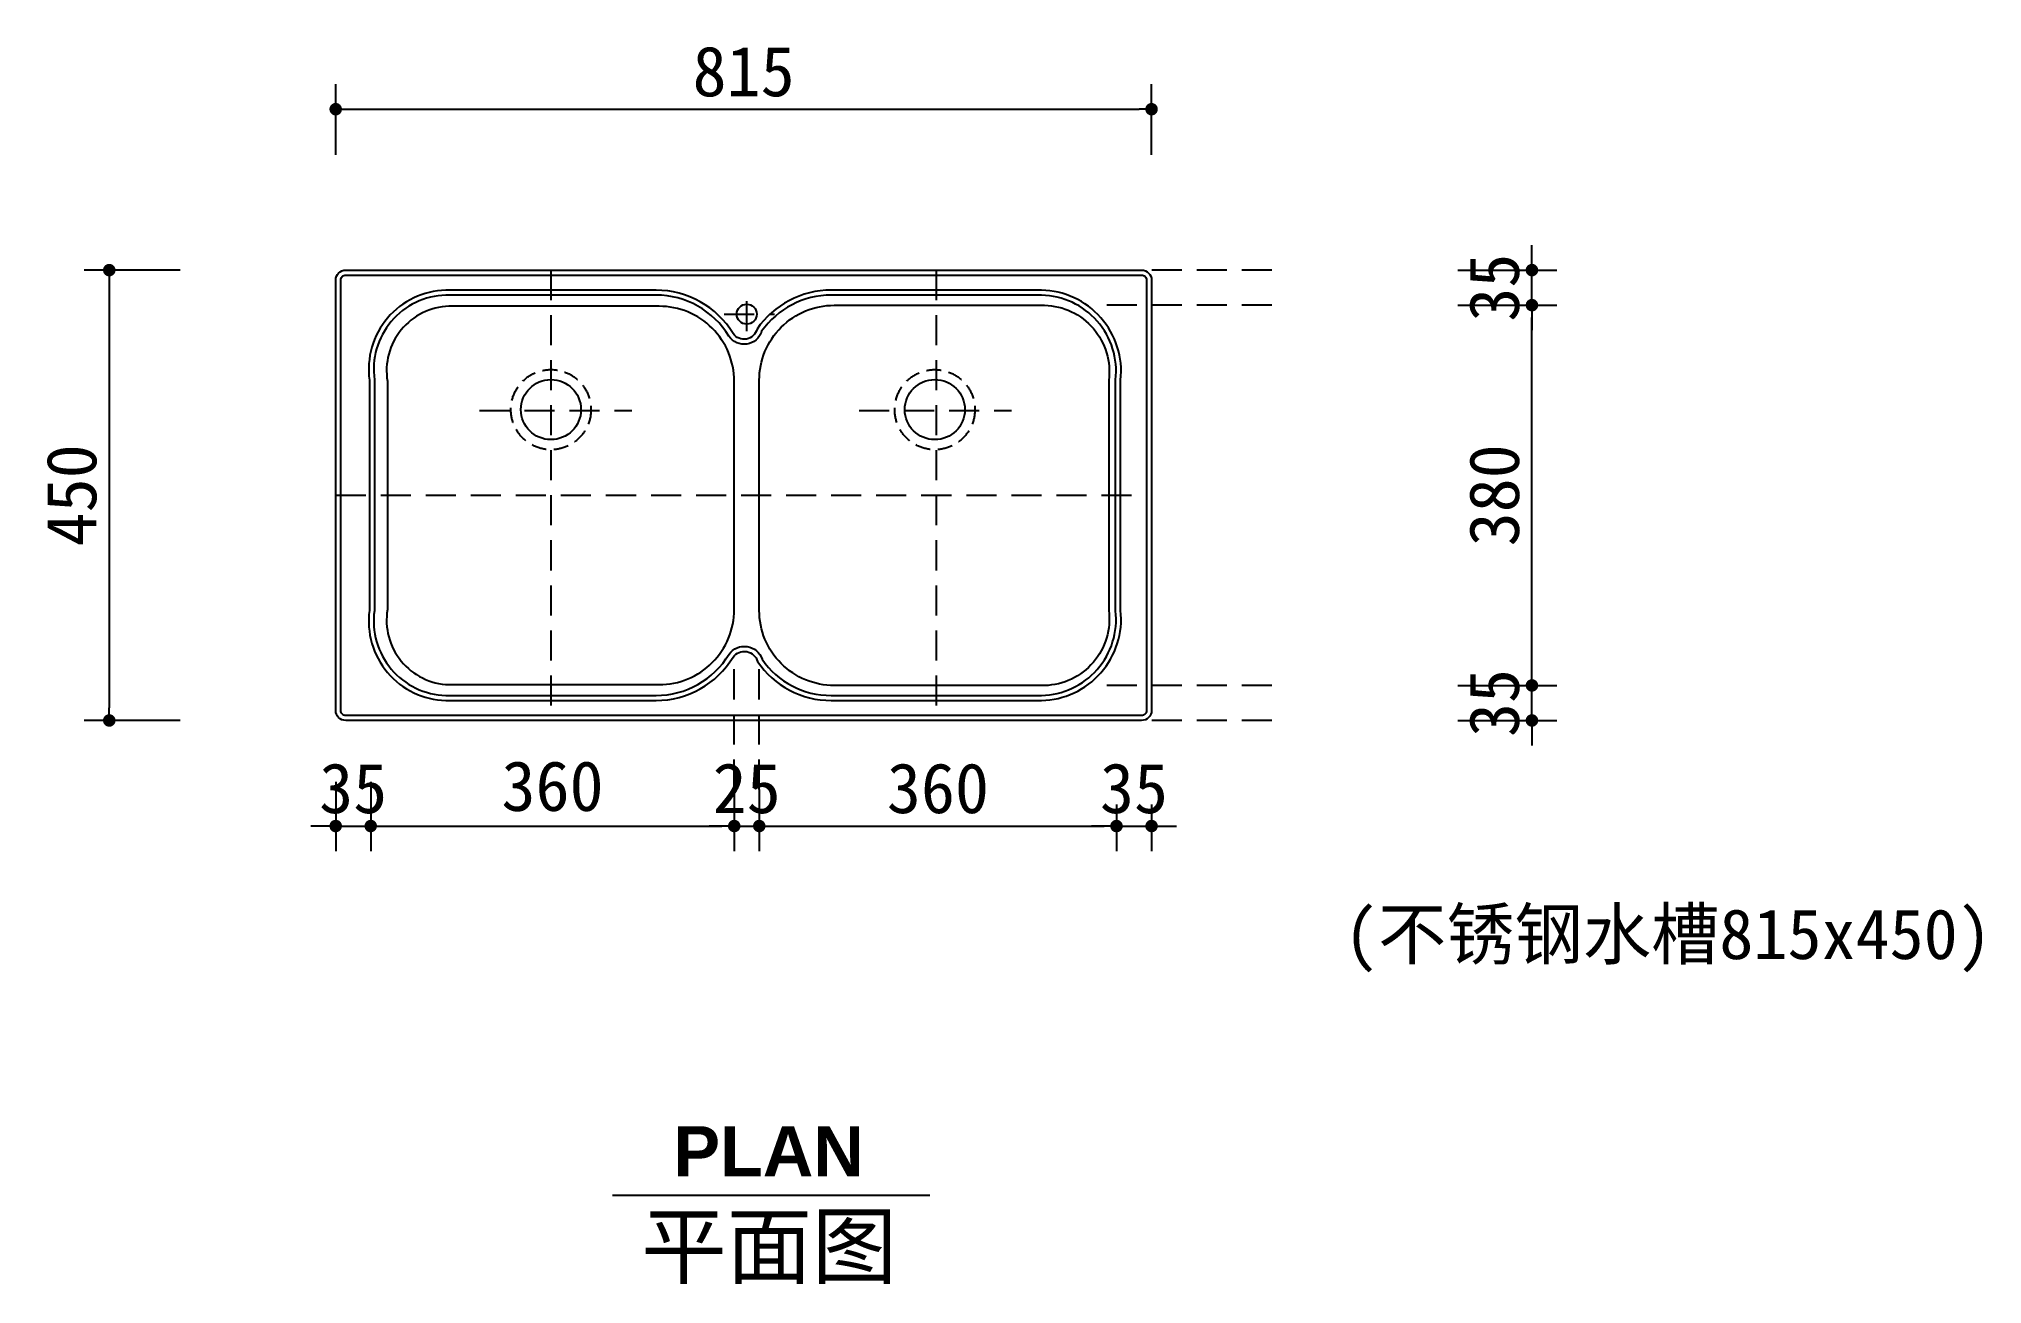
# Model space of a CAD drawing. Extents: x 2897 to 4839, y 3697 to 4941.
import ezdxf

# ---------------------------------------------------------------- set-up
doc = ezdxf.new("R2010")
doc.units = 0
doc.header["$MEASUREMENT"] = 0
doc.linetypes.add('DASHEDX2', pattern=[1.5, 1, -0.5])
doc.layers.get('0').update_dxf_attribs({"linetype": 'CONTINUOUS'})
doc.layers.get('DEFPOINTS').update_dxf_attribs({"linetype": 'CONTINUOUS'})
for name, color, linetype in [('3', 3, 'CONTINUOUS'), ('7', 7, 'CONTINUOUS'), ('DIM', 3, 'CONTINUOUS'), ('TEXT', 3, 'CONTINUOUS')]:
    doc.layers.add(name, color=color, linetype=linetype)
doc.styles.add('HT', font='swisseb.ttf')
doc.styles.add('HZ', font='simfang.ttf')
doc.dimstyles.get("Standard").update_dxf_attribs({"dimscale": 50, "dimtxt": 2, "dimasz": 1, "dimexe": 1, "dimexo": 1, "dimgap": 0, "dimtad": 1, "dimtoh": 1, "dimdec": 0, "dimzin": 0, "dimtxsty": 'HZ', "dimblk1": 'DOT', "dimblk2": 'DOT', "dimsah": 1, "dimcen": 0, "dimazin": 3, "dimtfac": 0.5, "dimtdec": 0, "dimtix": 1, "dimtmove": 0, "dimatfit": 3, "dimtolj": 1, "dimtzin": 0})

# ---------------------------------------------------------------- blocks, each defined once
blk = doc.blocks.new('_DOT')
at = {"color": 0, "linetype": 'BYBLOCK'}
blk.add_line((-0.5, 0), (-1, 0), dxfattribs=at)
at = {"color": 0, "linetype": 'BYBLOCK', "const_width": 0.5}
blk.add_lwpolyline([(-0.25, 0, 1), (0.25, 0, 1)], format="xyb", close=True, dxfattribs=at)
blk = doc.blocks.new('*D7')
at = {"linetype": 'BYBLOCK'}
for p, q in [((3592.1, 4191), (3592.1, 4129.4)), ((3241.5, 4154.4), (3579.6, 4154.4))]:
    blk.add_line(p, q, dxfattribs=at)
at = {"layer": 'DEFPOINTS', "color": 0, "linetype": 'BYBLOCK'}
for p in [(3229, 4223.7), (3592.1, 4216), (3592.1, 4154.4)]:
    blk.add_point(p, dxfattribs=at)
at = {"linetype": 'BYBLOCK', "xscale": 12.5, "yscale": 12.5, "zscale": 12.5, "rotation": 180}
blk.add_blockref('_DOT', (3229, 4154.4), dxfattribs=at)
at = {"linetype": 'BYBLOCK', "xscale": 12.5, "yscale": 12.5, "zscale": 12.5}
blk.add_blockref('_DOT', (3592.1, 4154.4), dxfattribs=at)
at = {"linetype": 'BYBLOCK', "insert": (3410.6, 4194.1), "char_height": 50, "attachment_point": 5, "style": 'HZ'}
blk.add_mtext('\\A1;360 ', dxfattribs=at)
blk = doc.blocks.new('*D1')
at = {"linetype": 'BYBLOCK'}
for p, q in [((3194, 4825), (3194, 4895.7)), ((4009, 4825), (4009, 4895.7)), ((3206.5, 4870.7), (3996.5, 4870.7))]:
    blk.add_line(p, q, dxfattribs=at)
at = {"layer": 'DEFPOINTS', "color": 0, "linetype": 'BYBLOCK'}
for p in [(4009, 4870.7), (3194, 4800), (4009, 4800)]:
    blk.add_point(p, dxfattribs=at)
at = {"linetype": 'BYBLOCK', "xscale": 12.5, "yscale": 12.5, "zscale": 12.5, "rotation": 180}
blk.add_blockref('_DOT', (3194, 4870.7), dxfattribs=at)
at = {"linetype": 'BYBLOCK', "xscale": 12.5, "yscale": 12.5, "zscale": 12.5}
blk.add_blockref('_DOT', (4009, 4870.7), dxfattribs=at)
at = {"linetype": 'BYBLOCK', "insert": (3601.5, 4908.2), "char_height": 50, "attachment_point": 5, "style": 'HZ'}
blk.add_mtext('\\A1;815', dxfattribs=at)
blk = doc.blocks.new('*D5')
at = {"linetype": 'BYBLOCK'}
for p, q in [((3038.7, 4709.9), (2942.8, 4709.9)), ((2967.8, 4697.4), (2967.8, 4272.4)), ((3038.7, 4259.9), (2942.8, 4259.9))]:
    blk.add_line(p, q, dxfattribs=at)
at = {"layer": 'DEFPOINTS', "color": 0, "linetype": 'BYBLOCK'}
for p in [(3063.7, 4709.9), (2967.8, 4259.9), (3063.7, 4259.9)]:
    blk.add_point(p, dxfattribs=at)
at = {"linetype": 'BYBLOCK', "xscale": 12.5, "yscale": 12.5, "zscale": 12.5}
for p, rotation in [((2967.8, 4709.9), 90), ((2967.8, 4259.9), 270)]:
    blk.add_blockref('_DOT', p, dxfattribs=dict(at, rotation=rotation))
at = {"linetype": 'BYBLOCK', "insert": (2930.3, 4484.9), "char_height": 50, "attachment_point": 5, "rotation": 90, "style": 'HZ'}
blk.add_mtext('\\A1;450', dxfattribs=at)
blk = doc.blocks.new('*D6')
at = {"linetype": 'BYBLOCK'}
for p, q in [((3194, 4198.7), (3194, 4129.4)), ((3229, 4198.7), (3229, 4129.4)), ((3181.5, 4154.4), (3169, 4154.4)), ((3194, 4154.4), (3229, 4154.4)), ((3241.5, 4154.4), (3254, 4154.4))]:
    blk.add_line(p, q, dxfattribs=at)
at = {"layer": 'DEFPOINTS', "color": 0, "linetype": 'BYBLOCK'}
for p in [(3194, 4223.7), (3229, 4223.7), (3229, 4154.4)]:
    blk.add_point(p, dxfattribs=at)
at = {"linetype": 'BYBLOCK', "xscale": 12.5, "yscale": 12.5, "zscale": 12.5}
blk.add_blockref('_DOT', (3194, 4154.4), dxfattribs=at)
at = {"linetype": 'BYBLOCK', "xscale": 12.5, "yscale": 12.5, "zscale": 12.5, "rotation": 180}
blk.add_blockref('_DOT', (3229, 4154.4), dxfattribs=at)
at = {"linetype": 'BYBLOCK', "insert": (3211.5, 4191.9), "char_height": 50, "attachment_point": 5, "style": 'HZ'}
blk.add_mtext('\\A1;35', dxfattribs=at)
blk = doc.blocks.new('*D3')
at = {"linetype": 'BYBLOCK'}
for p, q in [((4315, 4674.9), (4414, 4674.9)), ((4389, 4307.4), (4389, 4662.4))]:
    blk.add_line(p, q, dxfattribs=at)
at = {"layer": 'DEFPOINTS', "color": 0, "linetype": 'BYBLOCK'}
for p in [(4290, 4674.9), (4389, 4674.9), (4290, 4294.9)]:
    blk.add_point(p, dxfattribs=at)
at = {"linetype": 'BYBLOCK', "xscale": 12.5, "yscale": 12.5, "zscale": 12.5}
for p, rotation in [((4389, 4674.9), 90), ((4389, 4294.9), 270)]:
    blk.add_blockref('_DOT', p, dxfattribs=dict(at, rotation=rotation))
at = {"linetype": 'BYBLOCK', "insert": (4351.5, 4484.9), "char_height": 50, "attachment_point": 5, "rotation": 90, "style": 'HZ'}
blk.add_mtext('\\A1;380', dxfattribs=at)
blk = doc.blocks.new('*D9')
at = {"linetype": 'BYBLOCK'}
for p, q in [((3974, 4175.8), (3974, 4129.4)), ((3629.6, 4154.4), (3961.5, 4154.4))]:
    blk.add_line(p, q, dxfattribs=at)
at = {"layer": 'DEFPOINTS', "color": 0, "linetype": 'BYBLOCK'}
for p in [(3617.1, 4216), (3974, 4200.8), (3974, 4154.4)]:
    blk.add_point(p, dxfattribs=at)
at = {"linetype": 'BYBLOCK', "xscale": 12.5, "yscale": 12.5, "zscale": 12.5, "rotation": 180}
blk.add_blockref('_DOT', (3617.1, 4154.4), dxfattribs=at)
at = {"linetype": 'BYBLOCK', "xscale": 12.5, "yscale": 12.5, "zscale": 12.5}
blk.add_blockref('_DOT', (3974, 4154.4), dxfattribs=at)
at = {"linetype": 'BYBLOCK', "insert": (3795.6, 4191.9), "char_height": 50, "attachment_point": 5, "style": 'HZ'}
blk.add_mtext('\\A1;360', dxfattribs=at)
blk = doc.blocks.new('*D8')
at = {"linetype": 'BYBLOCK'}
for p, q in [((3617.1, 4191), (3617.1, 4129.4)), ((3579.6, 4154.4), (3567.1, 4154.4)), ((3592.1, 4154.4), (3617.1, 4154.4)), ((3629.6, 4154.4), (3642.1, 4154.4))]:
    blk.add_line(p, q, dxfattribs=at)
at = {"layer": 'DEFPOINTS', "color": 0, "linetype": 'BYBLOCK'}
for p in [(3592.1, 4216), (3617.1, 4216), (3617.1, 4154.4)]:
    blk.add_point(p, dxfattribs=at)
at = {"linetype": 'BYBLOCK', "xscale": 12.5, "yscale": 12.5, "zscale": 12.5}
blk.add_blockref('_DOT', (3592.1, 4154.4), dxfattribs=at)
at = {"linetype": 'BYBLOCK', "xscale": 12.5, "yscale": 12.5, "zscale": 12.5, "rotation": 180}
blk.add_blockref('_DOT', (3617.1, 4154.4), dxfattribs=at)
at = {"linetype": 'BYBLOCK', "insert": (3604.6, 4191.9), "char_height": 50, "attachment_point": 5, "style": 'HZ'}
blk.add_mtext('\\A1;25', dxfattribs=at)
blk = doc.blocks.new('*D10')
at = {"linetype": 'BYBLOCK'}
for p, q in [((4009, 4175.8), (4009, 4129.4)), ((3961.5, 4154.4), (3949, 4154.4)), ((3974, 4154.4), (4009, 4154.4)), ((4021.5, 4154.4), (4034, 4154.4))]:
    blk.add_line(p, q, dxfattribs=at)
at = {"layer": 'DEFPOINTS', "color": 0, "linetype": 'BYBLOCK'}
for p in [(3974, 4200.8), (4009, 4200.8), (4009, 4154.4)]:
    blk.add_point(p, dxfattribs=at)
at = {"linetype": 'BYBLOCK', "xscale": 12.5, "yscale": 12.5, "zscale": 12.5}
blk.add_blockref('_DOT', (3974, 4154.4), dxfattribs=at)
at = {"linetype": 'BYBLOCK', "xscale": 12.5, "yscale": 12.5, "zscale": 12.5, "rotation": 180}
blk.add_blockref('_DOT', (4009, 4154.4), dxfattribs=at)
at = {"linetype": 'BYBLOCK', "insert": (3991.5, 4191.9), "char_height": 50, "attachment_point": 5, "style": 'HZ'}
blk.add_mtext('\\A1;35', dxfattribs=at)
blk = doc.blocks.new('*D2')
at = {"linetype": 'BYBLOCK'}
for p, q in [((4389, 4307.4), (4389, 4319.9)), ((4315, 4294.9), (4414, 4294.9)), ((4389, 4259.9), (4389, 4294.9)), ((4315, 4259.9), (4414, 4259.9)), ((4389, 4247.4), (4389, 4234.9))]:
    blk.add_line(p, q, dxfattribs=at)
at = {"layer": 'DEFPOINTS', "color": 0, "linetype": 'BYBLOCK'}
for p in [(4290, 4294.9), (4389, 4294.9), (4290, 4259.9)]:
    blk.add_point(p, dxfattribs=at)
at = {"linetype": 'BYBLOCK', "xscale": 12.5, "yscale": 12.5, "zscale": 12.5}
for p, rotation in [((4389, 4294.9), 270), ((4389, 4259.9), 90)]:
    blk.add_blockref('_DOT', p, dxfattribs=dict(at, rotation=rotation))
at = {"linetype": 'BYBLOCK', "insert": (4351.5, 4277.4), "char_height": 50, "attachment_point": 5, "rotation": 90, "style": 'HZ'}
blk.add_mtext('\\A1;35', dxfattribs=at)
blk = doc.blocks.new('*D4')
at = {"linetype": 'BYBLOCK'}
for p, q in [((4389, 4722.4), (4389, 4734.9)), ((4315, 4709.9), (4414, 4709.9)), ((4389, 4674.9), (4389, 4709.9)), ((4389, 4662.4), (4389, 4649.9))]:
    blk.add_line(p, q, dxfattribs=at)
at = {"layer": 'DEFPOINTS', "color": 0, "linetype": 'BYBLOCK'}
for p in [(4290, 4709.9), (4389, 4709.9), (4290, 4674.9)]:
    blk.add_point(p, dxfattribs=at)
at = {"linetype": 'BYBLOCK', "xscale": 12.5, "yscale": 12.5, "zscale": 12.5}
for p, rotation in [((4389, 4709.9), 270), ((4389, 4674.9), 90)]:
    blk.add_blockref('_DOT', p, dxfattribs=dict(at, rotation=rotation))
at = {"linetype": 'BYBLOCK', "insert": (4351.5, 4692.4), "char_height": 50, "attachment_point": 5, "rotation": 90, "style": 'HZ'}
blk.add_mtext('\\A1;35', dxfattribs=at)

msp = doc.modelspace()

# ---------------------------------------------------------------- linework, layer by layer
at = {"layer": '3', "linetype": 'DASHEDX2', "ltscale": 30}
for p, q in [((3409, 4709.9), (3409, 4259.9)), ((3794, 4709.9), (3794, 4259.9)), ((4129.3, 4709.9), (3996.2, 4709.9)), ((3604.6, 4648.8), (3604.6, 4687.6)), ((3582, 4665.9), (3632.3, 4665.9)), ((4129.3, 4674.9), (3961.8, 4674.9)), ((3337.5, 4569.5), (3489.8, 4569.5)), ((3716.8, 4569.5), (3869.1, 4569.5)), ((3194, 4484.9), (4004, 4484.9)), ((3592.1, 4191), (3592.1, 4311.8)), ((3617.1, 4191), (3617.1, 4311.8)), ((4129.3, 4294.9), (3961.8, 4294.9)), ((4129.3, 4259.9), (3996.2, 4259.9))]:
    msp.add_line(p, q, dxfattribs=at)
at = {"layer": '3'}
for points in [[(3204, 4704.9), (3999, 4704.9, -0.414214), (4004, 4699.9), (4004, 4269.9, -0.414214), (3999, 4264.9), (3204, 4264.9, -0.414214), (3199, 4269.9), (3199, 4699.9, -0.414214)], [(3615.4, 4318.8, 0.250913), (3689, 4279.9), (3899, 4279.9, 0.440059), (3978.1, 4369.9), (3978.1, 4599.9, 0.440059), (3899, 4689.9), (3689, 4689.9, 0.246631), (3614.9, 4651, -0.645015), (3591, 4646.5, 0.262458), (3514, 4689.9), (3304, 4689.9, 0.446714), (3227.7, 4599.9), (3227.7, 4369.9, 0.446714), (3304, 4279.9), (3514, 4279.9, 0.262458), (3591, 4323.3, -0.628)], [(3620, 4321, 0.248577), (3689, 4284.9), (3899, 4284.9, 0.440902), (3973.1, 4369.6), (3973.1, 4600.2, 0.440902), (3899, 4684.9), (3689, 4684.9, 0.244033), (3619.5, 4648.8, -0.629256), (3586.8, 4643.8, 0.262933), (3514, 4684.9), (3304.1, 4684.9, 0.447806), (3232.7, 4600.3), (3232.7, 4369.6, 0.447806), (3304.1, 4284.9), (3514, 4284.9, 0.26308), (3586.9, 4326.1, -0.615883)], [(3592.1, 4598.8, 0.414214), (3517.1, 4673.8), (3307.1, 4673.8, 0.45343), (3245.7, 4598.8), (3245.7, 4370.7, 0.45343), (3307.1, 4295.7), (3517.1, 4295.7, 0.414214), (3592.1, 4370.7)], [(3692.1, 4674.8), (3902.1, 4674.8, -0.445378), (3966.2, 4599.8), (3966.2, 4369.8, -0.445378), (3902.1, 4294.8), (3692.1, 4294.8, -0.414214), (3617.1, 4369.8), (3617.1, 4599.8, -0.414214)]]:
    msp.add_lwpolyline(points, format="xyb", close=True, dxfattribs=at)
for centre, radius in [((3604.6, 4665.9), 9.98), ((3409, 4570.5), 30), ((3792.5, 4570.5), 30)]:
    msp.add_circle(centre, radius, dxfattribs=at)
at = {"layer": '3', "linetype": 'DASHEDX2', "ltscale": 15}
for centre in [(3409, 4570.5), (3792.5, 4570.5)]:
    msp.add_circle(centre, 40, dxfattribs=at)
at = {"layer": '7'}
msp.add_lwpolyline([(3204, 4709.9), (3999, 4709.9, -0.414214), (4009, 4699.9), (4009, 4269.9, -0.414214), (3999, 4259.9), (3204, 4259.9, -0.414214), (3194, 4269.9), (3194, 4699.9, -0.414214)], format="xyb", close=True, dxfattribs=at)
at = {"layer": 'TEXT', "color": 6}
msp.add_line((3470.4, 3785.7), (3787.6, 3785.7), dxfattribs=at)

# ---------------------------------------------------------------- texts
at = {"layer": 'TEXT', "style": 'HZ'}
msp.add_text('(不锈钢水槽815x450)', height=50, dxfattribs=at).set_placement((4201.2, 4021.5))
at = {"layer": 'TEXT', "linetype": 'BYBLOCK'}
for s, height, style, p in [('PLAN', 50, 'HT', (3531.4, 3804.5)), ('平面图', 62.5, 'HZ', (3499.2, 3703.5))]:
    msp.add_text(s, height=height, dxfattribs=dict(at, style=style)).set_placement(p)

# ---------------------------------------------------------------- dimensions: what is measured, and where the dimension line sits
at = {"layer": 'DIM'}
for base, p1, p2, override, picture, middle in [((4009, 4870.7), (3194, 4800), (4009, 4800), {"dimscale": 25, "dimtxt": 2, "dimasz": 0.5, "dimexe": 1, "dimexo": 1, "dimgap": 0.5, "dimtad": 1, "dimtih": 0, "dimtoh": 0, "dimzin": 8, "dimtxsty": 'HZ', "dimblk1": 'DOT', "dimblk2": 'DOT', "dimsah": 1, "dimcen": 0, "dimclrd": 256, "dimclre": 256, "dimclrt": 256, "dimtfac": 0.5, "dimtofl": 1}, '*D1', (3601.5, 4908.2)), ((3229, 4154.4), (3194, 4223.7), (3229, 4223.7), {"dimscale": 25, "dimtxt": 2, "dimasz": 0.5, "dimexe": 1, "dimexo": 1, "dimgap": 0.5, "dimtad": 1, "dimtih": 0, "dimtoh": 0, "dimzin": 8, "dimtxsty": 'HZ', "dimblk1": 'DOT', "dimblk2": 'DOT', "dimsah": 1, "dimcen": 0, "dimclrd": 256, "dimclre": 256, "dimclrt": 256, "dimtfac": 0.5, "dimtofl": 1}, '*D6', (3211.5, 4191.9)), ((3617.1, 4154.4), (3592.1, 4216), (3617.1, 4216), {"dimscale": 25, "dimtxt": 2, "dimasz": 0.5, "dimexe": 1, "dimexo": 1, "dimgap": 0.5, "dimtad": 1, "dimtih": 0, "dimtoh": 0, "dimzin": 8, "dimtxsty": 'HZ', "dimblk1": 'DOT', "dimblk2": 'DOT', "dimsah": 1, "dimcen": 0, "dimse1": 1, "dimclrd": 256, "dimclre": 256, "dimclrt": 256, "dimtfac": 0.5, "dimtofl": 1}, '*D8', (3604.6, 4191.9)), ((4009, 4154.4), (3974, 4200.8), (4009, 4200.8), {"dimscale": 25, "dimtxt": 2, "dimasz": 0.5, "dimexe": 1, "dimexo": 1, "dimgap": 0.5, "dimtad": 1, "dimtih": 0, "dimtoh": 0, "dimzin": 8, "dimtxsty": 'HZ', "dimblk1": 'DOT', "dimblk2": 'DOT', "dimsah": 1, "dimcen": 0, "dimse1": 1, "dimclrd": 256, "dimclre": 256, "dimclrt": 256, "dimtfac": 0.5, "dimtofl": 1}, '*D10', (3991.5, 4191.9))]:
    dim = msp.add_linear_dim(base=base, p1=p1, p2=p2, dimstyle='STANDARD', override=override, dxfattribs=at)
    dim.commit()
    dim.dimension.update_dxf_attribs({"geometry": picture, "text_midpoint": middle})
for base, p1, p2, override, picture, middle in [((4389, 4709.9), (4290, 4674.9), (4290, 4709.9), {"dimscale": 25, "dimtxt": 2, "dimasz": 0.5, "dimexe": 1, "dimexo": 1, "dimgap": 0.5, "dimtad": 1, "dimtih": 0, "dimtoh": 0, "dimzin": 8, "dimtxsty": 'HZ', "dimblk1": 'DOT', "dimblk2": 'DOT', "dimsah": 1, "dimcen": 0, "dimse1": 1, "dimclrd": 256, "dimclre": 256, "dimclrt": 256, "dimtfac": 0.5, "dimtofl": 1}, '*D4', (4351.5, 4692.4)), ((2967.8, 4259.9), (3063.7, 4709.9), (3063.7, 4259.9), {"dimscale": 25, "dimtxt": 2, "dimasz": 0.5, "dimexe": 1, "dimexo": 1, "dimgap": 0.5, "dimtad": 1, "dimtih": 0, "dimtoh": 0, "dimzin": 8, "dimtxsty": 'HZ', "dimblk1": 'DOT', "dimblk2": 'DOT', "dimsah": 1, "dimcen": 0, "dimclrd": 256, "dimclre": 256, "dimclrt": 256, "dimtfac": 0.5, "dimtofl": 1}, '*D5', (2930.3, 4484.9)), ((4389, 4674.9), (4290, 4294.9), (4290, 4674.9), {"dimscale": 25, "dimtxt": 2, "dimasz": 0.5, "dimexe": 1, "dimexo": 1, "dimgap": 0.5, "dimtad": 1, "dimtih": 0, "dimtoh": 0, "dimzin": 8, "dimtxsty": 'HZ', "dimblk1": 'DOT', "dimblk2": 'DOT', "dimsah": 1, "dimcen": 0, "dimse1": 1, "dimclrd": 256, "dimclre": 256, "dimclrt": 256, "dimtfac": 0.5, "dimtofl": 1}, '*D3', (4351.5, 4484.9)), ((4389, 4294.9), (4290, 4259.9), (4290, 4294.9), {"dimscale": 25, "dimtxt": 2, "dimasz": 0.5, "dimexe": 1, "dimexo": 1, "dimgap": 0.5, "dimtad": 1, "dimtih": 0, "dimtoh": 0, "dimzin": 8, "dimtxsty": 'HZ', "dimblk1": 'DOT', "dimblk2": 'DOT', "dimsah": 1, "dimcen": 0, "dimclrd": 256, "dimclre": 256, "dimclrt": 256, "dimtfac": 0.5, "dimtofl": 1}, '*D2', (4351.5, 4277.4))]:
    dim = msp.add_linear_dim(base=base, p1=p1, p2=p2, angle=90, dimstyle='STANDARD', override=override, dxfattribs=at)
    dim.commit()
    dim.dimension.update_dxf_attribs({"geometry": picture, "text_midpoint": middle})
for base, p1, p2, text, picture, middle in [((3592.1, 4154.4), (3229, 4223.7), (3592.1, 4216), '360 ', '*D7', (3410.6, 4194.1)), ((3974, 4154.4), (3617.1, 4216), (3974, 4200.8), '360', '*D9', (3795.6, 4191.9))]:
    dim = msp.add_linear_dim(base=base, p1=p1, p2=p2, text=text, dimstyle='STANDARD', override={"dimscale": 25, "dimtxt": 2, "dimasz": 0.5, "dimexe": 1, "dimexo": 1, "dimgap": 0.5, "dimtad": 1, "dimtih": 0, "dimtoh": 0, "dimzin": 8, "dimtxsty": 'HZ', "dimblk1": 'DOT', "dimblk2": 'DOT', "dimsah": 1, "dimcen": 0, "dimse1": 1, "dimclrd": 256, "dimclre": 256, "dimclrt": 256, "dimtfac": 0.5, "dimtofl": 1}, dxfattribs=at)
    dim.commit()
    dim.dimension.update_dxf_attribs({"geometry": picture, "text_midpoint": middle})

doc.saveas('drawing.dxf')
